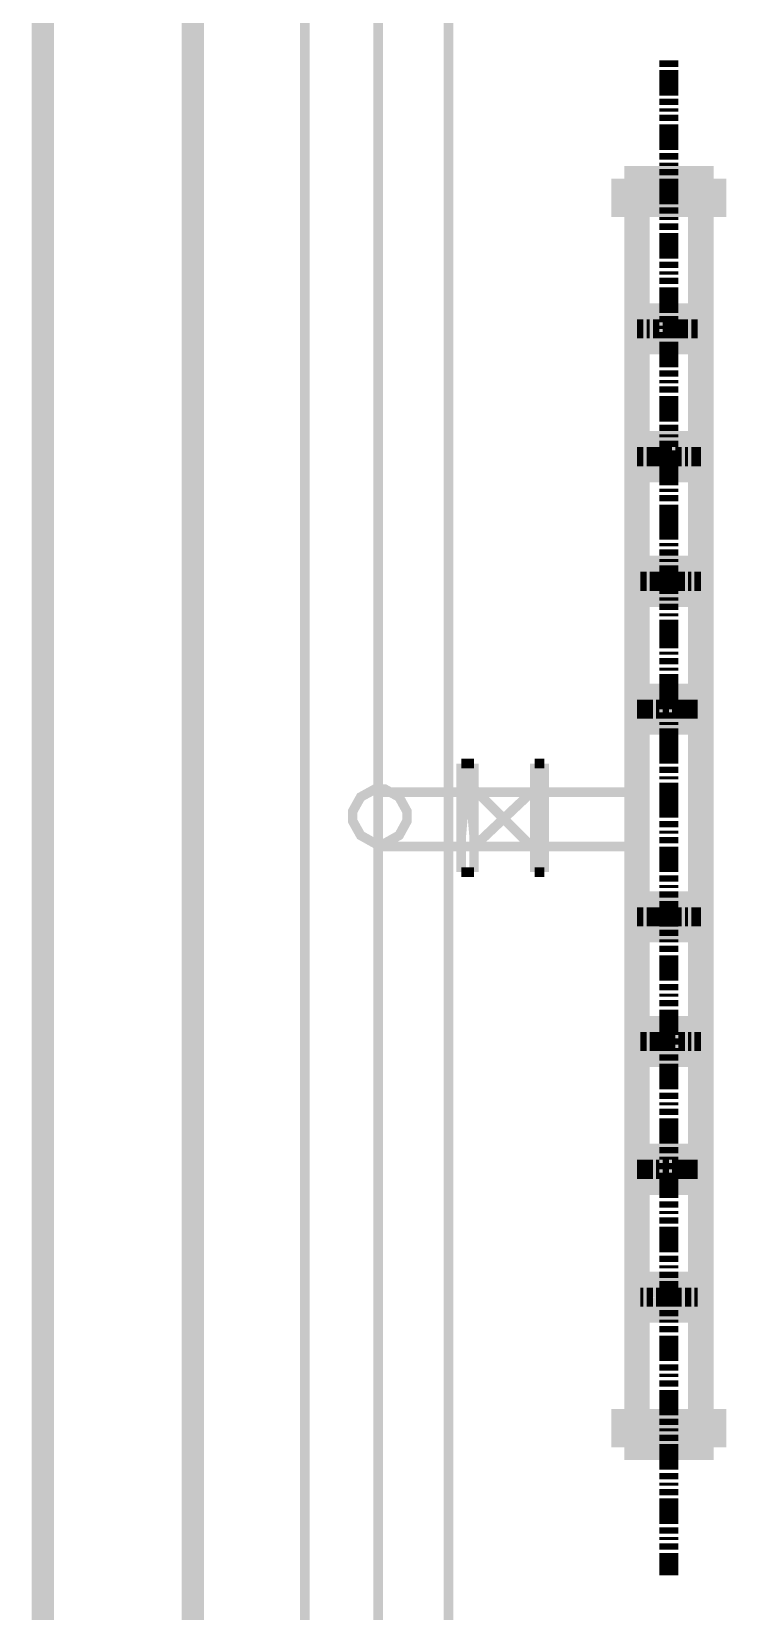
# Model space of a CAD drawing. Extents: x 0.4 to 11.4, y 0.4 to 16.2.
# Drawn here: x 2.075 to 2.438, y 7.352 to 8.176 of the extents above; entities that cross this region are included whole.
import ezdxf

# ---------------------------------------------------------------- set-up
doc = ezdxf.new("R2010")
doc.units = 0
doc.header["$MEASUREMENT"] = 0

msp = doc.modelspace()

# ---------------------------------------------------------------- linework, layer by layer
at = {"color": 0}
for points, const_width in [([(2.15944, 12.6895), (2.15944, 4.64947)], 0.01167), ([(2.08111, 12.6744), (2.08111, 4.63612)], 0.01167), ([(2.21778, 12.4078), (2.21778, 5.47775)], 0.005), ([(2.25612, 5.46446), (2.25612, 12.4094)], 0.005), ([(2.29275, 5.46446), (2.29275, 12.4094)], 0.005), ([(2.40776, 8.16114), (2.40776, 8.15944), (2.40776, 8.15776)], 0.01), ([(2.40776, 8.15608), (2.40776, 8.15446), (2.40776, 8.15278), (2.40776, 8.1511)], 0.01), ([(2.40776, 8.1511), (2.40776, 8.14947), (2.40776, 8.14779), (2.40776, 8.14611), (2.40776, 8.14442)], 0.01), ([(2.40776, 8.14442), (2.40776, 8.14279)], 0.01), ([(2.40776, 8.14111), (2.40776, 8.13943), (2.40776, 8.13781)], 0.01), ([(2.40776, 8.13613), (2.40776, 8.13444)], 0.01), ([(2.40776, 8.13276), (2.40776, 8.13112), (2.40776, 8.12944)], 0.01), ([(2.40776, 8.12776), (2.40776, 8.12608), (2.40776, 8.12446), (2.40776, 8.12278)], 0.01), ([(2.40776, 8.12278), (2.40776, 8.1211), (2.40776, 8.11947), (2.40776, 8.11778), (2.40776, 8.1161)], 0.01), ([(2.40776, 8.1161), (2.40776, 8.11442)], 0.01), ([(2.40776, 8.11279), (2.40776, 8.11111), (2.40776, 8.10943)], 0.01), ([(2.40776, 8.10781), (2.40776, 8.10612)], 0.01), ([(2.40776, 8.10444), (2.40776, 8.10275), (2.40776, 8.10113)], 0.01), ([(2.38444, 8.09944), (2.4311, 8.09944)], 0.01333), ([(2.38444, 8.09944), (2.38444, 8.0861), (2.4311, 8.0861), (2.4311, 8.09944)], 0.01333), ([(2.40776, 8.09944), (2.40776, 8.09776), (2.40776, 8.09614), (2.40776, 8.09446)], 0.01), ([(2.40776, 8.09446), (2.40776, 8.09278), (2.40776, 8.0911), (2.40776, 8.08946), (2.40776, 8.08778)], 0.01), ([(2.39111, 7.78108), (2.39111, 8.0861)], 0.01333), ([(2.40776, 8.08778), (2.40776, 8.0861)], 0.01), ([(2.42443, 7.45111), (2.42443, 8.0861)], 0.01333), ([(2.40776, 8.08442), (2.40776, 8.08279), (2.40776, 8.08111)], 0.01), ([(2.40776, 8.07943), (2.40776, 8.07781)], 0.01), ([(2.40776, 8.07611), (2.40776, 8.07443), (2.40776, 8.07275)], 0.01), ([(2.40776, 8.07112), (2.40776, 8.06944), (2.40776, 8.06776), (2.40776, 8.06614)], 0.01), ([(2.40776, 8.06614), (2.40776, 8.06446), (2.40776, 8.06278), (2.40776, 8.06108), (2.40776, 8.05946)], 0.01), ([(2.40776, 8.05946), (2.40776, 8.05778)], 0.01), ([(2.40776, 8.0561), (2.40776, 8.05447), (2.40776, 8.05279)], 0.01), ([(2.40776, 8.05111), (2.40776, 8.04943)], 0.01), ([(2.40776, 8.04779), (2.40776, 8.04611), (2.40776, 8.04443)], 0.01), ([(2.40776, 8.04275), (2.40776, 8.04113), (2.40776, 8.03944), (2.40776, 8.03776)], 0.01), ([(2.40776, 8.03776), (2.40776, 8.03614), (2.40776, 8.03444), (2.40776, 8.03276), (2.40776, 8.03108)], 0.01), ([(2.42443, 8.02778), (2.39111, 8.02778)], 0.01333), ([(2.42443, 8.01443), (2.39111, 8.01443), (2.39111, 8.02778)], 0.01333), ([(2.40776, 8.03108), (2.40776, 8.02946)], 0.01), ([(2.39111, 8.02111), (2.39279, 8.02111), (2.39442, 8.02111)], 0.01), ([(2.39611, 8.02111), (2.39779, 8.02111)], 0.01), ([(2.39947, 8.02111), (2.4011, 8.02111), (2.40278, 8.02111)], 0.01), ([(2.40446, 8.02111), (2.40608, 8.02111), (2.40776, 8.02111), (2.40944, 8.02111)], 0.01), ([(2.40776, 8.02778), (2.40776, 8.0261), (2.40776, 8.02447)], 0.01), ([(2.40776, 8.02279), (2.40776, 8.02111)], 0.01), ([(2.40944, 8.02111), (2.41114, 8.02111), (2.41276, 8.02111), (2.41444, 8.02111), (2.41612, 8.02111)], 0.01), ([(2.41612, 8.02111), (2.41775, 8.02111)], 0.01), ([(2.41943, 8.02111), (2.42111, 8.02111), (2.42279, 8.02111)], 0.01), ([(2.40776, 8.01942), (2.40776, 8.01779), (2.40776, 8.01611)], 0.01), ([(2.40776, 8.01443), (2.40776, 8.01281), (2.40776, 8.01113), (2.40776, 8.00944)], 0.01), ([(2.40776, 8.00944), (2.40776, 8.00776), (2.40776, 8.00612), (2.40776, 8.00444), (2.40776, 8.00276)], 0.01), ([(2.40776, 8.00276), (2.40776, 8.00108)], 0.01), ([(2.40776, 7.99946), (2.40776, 7.99778), (2.40776, 7.9961)], 0.01), ([(2.40776, 7.99447), (2.40776, 7.99278)], 0.01), ([(2.40776, 7.9911), (2.40776, 7.98942), (2.40776, 7.98779)], 0.01), ([(2.40776, 7.98611), (2.40776, 7.98443), (2.40776, 7.98281), (2.40776, 7.98112)], 0.01), ([(2.40776, 7.98112), (2.40776, 7.97944), (2.40776, 7.97775), (2.40776, 7.97613), (2.40776, 7.97444)], 0.01), ([(2.40776, 7.97444), (2.40776, 7.97276)], 0.01), ([(2.40776, 7.97114), (2.40776, 7.96946), (2.40776, 7.96778)], 0.01), ([(2.42443, 7.9611), (2.39111, 7.9611)], 0.01333), ([(2.42443, 7.94775), (2.39111, 7.94775), (2.39111, 7.9611)], 0.01333), ([(2.40776, 7.9661), (2.40776, 7.96446)], 0.01), ([(2.40776, 7.96278), (2.40776, 7.9611), (2.40776, 7.95942)], 0.01), ([(2.39111, 7.95443), (2.39279, 7.95443), (2.39442, 7.95443)], 0.01), ([(2.39611, 7.95443), (2.39779, 7.95443), (2.39947, 7.95443), (2.4011, 7.95443)], 0.01), ([(2.4011, 7.95443), (2.40278, 7.95443), (2.40446, 7.95443), (2.40608, 7.95443), (2.40776, 7.95443)], 0.01), ([(2.40776, 7.95779), (2.40776, 7.95611), (2.40776, 7.95443), (2.40776, 7.95281)], 0.01), ([(2.40776, 7.95443), (2.40944, 7.95443)], 0.01), ([(2.41114, 7.95443), (2.41276, 7.95443), (2.41444, 7.95443)], 0.01), ([(2.41612, 7.95443), (2.41775, 7.95443)], 0.01), ([(2.41943, 7.95443), (2.42111, 7.95443), (2.42279, 7.95443), (2.42443, 7.95443)], 0.01), ([(2.40776, 7.95281), (2.40776, 7.95111), (2.40776, 7.94943), (2.40776, 7.94775), (2.40776, 7.94612)], 0.01), ([(2.40776, 7.94612), (2.40776, 7.94444), (2.40776, 7.94276), (2.40776, 7.94114), (2.40776, 7.93946)], 0.01), ([(2.40776, 7.93778), (2.40776, 7.93608)], 0.01), ([(2.40776, 7.93446), (2.40776, 7.93278), (2.40776, 7.9311)], 0.01), ([(2.40776, 7.92947), (2.40776, 7.92779), (2.40776, 7.92611), (2.40776, 7.92443)], 0.01), ([(2.40776, 7.92443), (2.40776, 7.92279), (2.40776, 7.92111), (2.40776, 7.91943), (2.40776, 7.91775)], 0.01), ([(2.40776, 7.91775), (2.40776, 7.91613), (2.40776, 7.91444), (2.40776, 7.91276), (2.40776, 7.91114)], 0.01), ([(2.40776, 7.90944), (2.40776, 7.90776)], 0.01), ([(2.40776, 7.90608), (2.40776, 7.90446), (2.40776, 7.90278)], 0.01), ([(2.42443, 7.89611), (2.39111, 7.89611)], 0.01333), ([(2.42443, 7.88276), (2.39111, 7.88276), (2.39111, 7.89611)], 0.01333), ([(2.40776, 7.9011), (2.40776, 7.89947)], 0.01), ([(2.40776, 7.89779), (2.40776, 7.89611), (2.40776, 7.89442), (2.40776, 7.89279)], 0.01), ([(2.39279, 7.88943), (2.39442, 7.88943), (2.39611, 7.88943)], 0.01), ([(2.39779, 7.88943), (2.39947, 7.88943), (2.4011, 7.88943), (2.40278, 7.88943)], 0.01), ([(2.40278, 7.88943), (2.40446, 7.88943), (2.40608, 7.88943), (2.40776, 7.88943), (2.40944, 7.88943)], 0.01), ([(2.40776, 7.89279), (2.40776, 7.89111), (2.40776, 7.88943), (2.40776, 7.88781), (2.40776, 7.88613)], 0.01), ([(2.40944, 7.88943), (2.41114, 7.88943)], 0.01), ([(2.41276, 7.88943), (2.41444, 7.88943), (2.41612, 7.88943)], 0.01), ([(2.41775, 7.88943), (2.41943, 7.88943)], 0.01), ([(2.42111, 7.88943), (2.42279, 7.88943), (2.42443, 7.88943)], 0.01), ([(2.40776, 7.88613), (2.40776, 7.88444), (2.40776, 7.88276)], 0.01), ([(2.40776, 7.88112), (2.40776, 7.87944)], 0.01), ([(2.40776, 7.87776), (2.40776, 7.87608), (2.40776, 7.87446)], 0.01), ([(2.40776, 7.87278), (2.40776, 7.8711)], 0.01), ([(2.40776, 7.86947), (2.40776, 7.86778), (2.40776, 7.8661), (2.40776, 7.86442)], 0.01), ([(2.40776, 7.86442), (2.40776, 7.86279), (2.40776, 7.86111), (2.40776, 7.85943), (2.40776, 7.85781)], 0.01), ([(2.40776, 7.85781), (2.40776, 7.85612), (2.40776, 7.85444)], 0.01), ([(2.40776, 7.85275), (2.40776, 7.85113)], 0.01), ([(2.40776, 7.84944), (2.40776, 7.84776), (2.40776, 7.84614)], 0.01), ([(2.40776, 7.84446), (2.40776, 7.84278)], 0.01), ([(2.40776, 7.8411), (2.40776, 7.83946), (2.40776, 7.83778), (2.40776, 7.8361)], 0.01), ([(2.42443, 7.82943), (2.39111, 7.82943)], 0.01333), ([(2.40776, 7.8361), (2.40776, 7.83442), (2.40776, 7.83279), (2.40776, 7.83111), (2.40776, 7.82943)], 0.01), ([(2.39111, 7.82275), (2.39279, 7.82275), (2.39442, 7.82275), (2.39611, 7.82275), (2.39779, 7.82275)], 0.01), ([(2.39779, 7.82275), (2.39947, 7.82275)], 0.01), ([(2.4011, 7.82275), (2.40278, 7.82275)], 0.01), ([(2.40446, 7.82275), (2.40608, 7.82275), (2.40776, 7.82275)], 0.01), ([(2.40776, 7.82943), (2.40776, 7.82781), (2.40776, 7.82611), (2.40776, 7.82443), (2.40776, 7.82275)], 0.01), ([(2.40944, 7.82275), (2.41114, 7.82275), (2.41276, 7.82275), (2.41444, 7.82275)], 0.01), ([(2.41444, 7.82275), (2.41612, 7.82275), (2.41775, 7.82275), (2.41943, 7.82275), (2.42111, 7.82275)], 0.01), ([(2.42111, 7.82275), (2.42279, 7.82275)], 0.01), ([(2.42443, 7.81614), (2.39111, 7.81614)], 0.01333), ([(2.40776, 7.82112), (2.40776, 7.81944), (2.40776, 7.81776)], 0.01), ([(2.40776, 7.81614), (2.40776, 7.81446)], 0.01), ([(2.40776, 7.81278), (2.40776, 7.81108), (2.40776, 7.80946), (2.40776, 7.80778)], 0.01), ([(2.40776, 7.80778), (2.40776, 7.8061), (2.40776, 7.80447), (2.40776, 7.80279), (2.40776, 7.80111)], 0.01), ([(2.39111, 7.45111), (2.39111, 7.80279)], 0.01333), ([(2.40776, 7.80111), (2.40776, 7.79943), (2.40776, 7.79779), (2.40776, 7.79611), (2.40776, 7.79443)], 0.01), ([(2.29943, 7.79443), (2.29943, 7.73779)], 0.005), ([(2.30279, 7.79443), (2.29943, 7.79443)], 0.005), ([(2.3061, 7.79443), (2.30279, 7.79443)], 0.005), ([(2.3061, 7.79443), (2.3061, 7.73779)], 0.005), ([(2.33778, 7.79443), (2.33778, 7.73779)], 0.005), ([(2.33946, 7.79443), (2.33778, 7.79443)], 0.005), ([(2.34278, 7.79443), (2.33946, 7.79443)], 0.005), ([(2.34278, 7.79443), (2.34278, 7.73779)], 0.005), ([(2.40776, 7.79275), (2.40776, 7.79113), (2.40776, 7.78944)], 0.01), ([(2.40776, 7.78776), (2.40776, 7.78614)], 0.01), ([(2.40776, 7.78444), (2.40776, 7.78276), (2.40776, 7.78108), (2.40776, 7.77946)], 0.01), ([(2.39111, 7.77946), (2.25612, 7.77946)], 0.005), ([(2.3361, 7.75108), (2.3061, 7.78108)], 0.005), ([(2.3361, 7.77946), (2.3061, 7.75108)], 0.005), ([(2.40776, 7.77946), (2.40776, 7.77778), (2.40776, 7.7761), (2.40776, 7.77447), (2.40776, 7.77279)], 0.01), ([(2.40776, 7.77279), (2.40776, 7.77111), (2.40776, 7.76942), (2.40776, 7.76779), (2.40776, 7.76611)], 0.01), ([(2.40776, 7.76443), (2.40776, 7.76281), (2.40776, 7.76113)], 0.01), ([(2.40776, 7.75944), (2.40776, 7.75776)], 0.01), ([(2.39111, 7.75108), (2.25612, 7.75108)], 0.005), ([(2.40776, 7.75612), (2.40776, 7.75444), (2.40776, 7.75276)], 0.01), ([(2.40776, 7.75108), (2.40776, 7.74946), (2.40776, 7.74778), (2.40776, 7.7461)], 0.01), ([(2.40776, 7.7461), (2.40776, 7.74447), (2.40776, 7.74278), (2.40776, 7.7411), (2.40776, 7.73942)], 0.01), ([(2.30279, 7.73779), (2.29943, 7.73779)], 0.005), ([(2.3061, 7.73779), (2.30279, 7.73779)], 0.005), ([(2.33946, 7.73779), (2.33778, 7.73779)], 0.005), ([(2.34278, 7.73779), (2.33946, 7.73779)], 0.005), ([(2.40776, 7.73942), (2.40776, 7.73779)], 0.01), ([(2.40776, 7.73611), (2.40776, 7.73443), (2.40776, 7.73281)], 0.01), ([(2.40776, 7.73112), (2.40776, 7.72944)], 0.01), ([(2.40776, 7.72775), (2.40776, 7.72613), (2.40776, 7.72444)], 0.01), ([(2.42443, 7.70779), (2.39111, 7.70779), (2.39111, 7.72114)], 0.01333), ([(2.42443, 7.72114), (2.39111, 7.72114)], 0.01333), ([(2.40776, 7.72276), (2.40776, 7.72114), (2.40776, 7.71946), (2.40776, 7.71778)], 0.01), ([(2.40776, 7.71778), (2.40776, 7.7161), (2.40776, 7.71446), (2.40776, 7.71278), (2.40776, 7.7111)], 0.01), ([(2.39111, 7.71446), (2.39279, 7.71446), (2.39442, 7.71446)], 0.01), ([(2.39611, 7.71446), (2.39779, 7.71446), (2.39947, 7.71446), (2.4011, 7.71446)], 0.01), ([(2.4011, 7.71446), (2.40278, 7.71446), (2.40446, 7.71446), (2.40608, 7.71446), (2.40776, 7.71446)], 0.01), ([(2.40776, 7.71446), (2.40944, 7.71446)], 0.01), ([(2.40776, 7.7111), (2.40776, 7.70942)], 0.01), ([(2.40776, 7.70779), (2.40776, 7.70611), (2.40776, 7.70443)], 0.01), ([(2.41114, 7.71446), (2.41276, 7.71446), (2.41444, 7.71446)], 0.01), ([(2.41612, 7.71446), (2.41775, 7.71446)], 0.01), ([(2.41943, 7.71446), (2.42111, 7.71446), (2.42279, 7.71446), (2.42443, 7.71446)], 0.01), ([(2.40776, 7.70281), (2.40776, 7.70111)], 0.01), ([(2.40776, 7.69943), (2.40776, 7.69775), (2.40776, 7.69612)], 0.01), ([(2.40776, 7.69444), (2.40776, 7.69276), (2.40776, 7.69114), (2.40776, 7.68946)], 0.01), ([(2.40776, 7.68946), (2.40776, 7.68778), (2.40776, 7.68608), (2.40776, 7.68446), (2.40776, 7.68278)], 0.01), ([(2.40776, 7.68278), (2.40776, 7.6811)], 0.01), ([(2.40776, 7.67947), (2.40776, 7.67779), (2.40776, 7.67611)], 0.01), ([(2.40776, 7.67443), (2.40776, 7.67279)], 0.01), ([(2.40776, 7.67111), (2.40776, 7.66943), (2.40776, 7.66775)], 0.01), ([(2.40776, 7.66613), (2.40776, 7.66444), (2.40776, 7.66276), (2.40776, 7.66114)], 0.01), ([(2.42443, 7.65608), (2.39111, 7.65608), (2.39111, 7.64279)], 0.01333), ([(2.40776, 7.66114), (2.40776, 7.65944), (2.40776, 7.65776), (2.40776, 7.65608), (2.40776, 7.65446)], 0.01), ([(2.39279, 7.64947), (2.39442, 7.64947), (2.39611, 7.64947)], 0.01), ([(2.39779, 7.64947), (2.39947, 7.64947), (2.4011, 7.64947), (2.40278, 7.64947)], 0.01), ([(2.40278, 7.64947), (2.40446, 7.64947), (2.40608, 7.64947), (2.40776, 7.64947), (2.40944, 7.64947)], 0.01), ([(2.40776, 7.65446), (2.40776, 7.65278)], 0.01), ([(2.40776, 7.6511), (2.40776, 7.64947), (2.40776, 7.64779)], 0.01), ([(2.40944, 7.64947), (2.41114, 7.64947)], 0.01), ([(2.41276, 7.64947), (2.41444, 7.64947), (2.41612, 7.64947)], 0.01), ([(2.41775, 7.64947), (2.41943, 7.64947)], 0.01), ([(2.42111, 7.64947), (2.42279, 7.64947), (2.42443, 7.64947)], 0.01), ([(2.42443, 7.64279), (2.39111, 7.64279)], 0.01333), ([(2.40776, 7.64611), (2.40776, 7.64442)], 0.01), ([(2.40776, 7.64279), (2.40776, 7.64111), (2.40776, 7.63943)], 0.01), ([(2.40776, 7.63781), (2.40776, 7.63613), (2.40776, 7.63444), (2.40776, 7.63276)], 0.01), ([(2.40776, 7.63276), (2.40776, 7.63112), (2.40776, 7.62944), (2.40776, 7.62776), (2.40776, 7.62608)], 0.01), ([(2.40776, 7.62608), (2.40776, 7.62446)], 0.01), ([(2.40776, 7.62278), (2.40776, 7.6211), (2.40776, 7.61947)], 0.01), ([(2.40776, 7.61778), (2.40776, 7.6161)], 0.01), ([(2.40776, 7.61442), (2.40776, 7.61279), (2.40776, 7.61111)], 0.01), ([(2.40776, 7.60943), (2.40776, 7.60781), (2.40776, 7.60612), (2.40776, 7.60444)], 0.01), ([(2.40776, 7.60444), (2.40776, 7.60275), (2.40776, 7.60113), (2.40776, 7.59944), (2.40776, 7.59776)], 0.01), ([(2.40776, 7.59776), (2.40776, 7.59614)], 0.01), ([(2.40776, 7.59446), (2.40776, 7.59278), (2.40776, 7.5911)], 0.01), ([(2.42443, 7.58946), (2.39111, 7.58946), (2.39111, 7.57611)], 0.01333), ([(2.40776, 7.58946), (2.40776, 7.58778)], 0.01), ([(2.40776, 7.5861), (2.40776, 7.58442), (2.40776, 7.58279)], 0.01), ([(2.42443, 7.57611), (2.39111, 7.57611)], 0.01333), ([(2.39111, 7.58279), (2.39279, 7.58279), (2.39442, 7.58279), (2.39611, 7.58279), (2.39779, 7.58279)], 0.01), ([(2.39779, 7.58279), (2.39947, 7.58279)], 0.01), ([(2.4011, 7.58279), (2.40278, 7.58279)], 0.01), ([(2.40446, 7.58279), (2.40608, 7.58279), (2.40776, 7.58279)], 0.01), ([(2.40776, 7.58111), (2.40776, 7.57943), (2.40776, 7.57781), (2.40776, 7.57611)], 0.01), ([(2.40776, 7.57611), (2.40776, 7.57443), (2.40776, 7.57275), (2.40776, 7.57112), (2.40776, 7.56944)], 0.01), ([(2.40944, 7.58279), (2.41114, 7.58279), (2.41276, 7.58279), (2.41444, 7.58279)], 0.01), ([(2.41444, 7.58279), (2.41612, 7.58279), (2.41775, 7.58279), (2.41943, 7.58279), (2.42111, 7.58279)], 0.01), ([(2.42111, 7.58279), (2.42279, 7.58279)], 0.01), ([(2.40776, 7.56944), (2.40776, 7.56776)], 0.01), ([(2.40776, 7.56614), (2.40776, 7.56446), (2.40776, 7.56278)], 0.01), ([(2.40776, 7.56108), (2.40776, 7.55946)], 0.01), ([(2.40776, 7.55778), (2.40776, 7.5561), (2.40776, 7.55447)], 0.01), ([(2.40776, 7.55279), (2.40776, 7.55111), (2.40776, 7.54943), (2.40776, 7.54779)], 0.01), ([(2.40776, 7.54779), (2.40776, 7.54611), (2.40776, 7.54443), (2.40776, 7.54275), (2.40776, 7.54113)], 0.01), ([(2.40776, 7.54113), (2.40776, 7.53944)], 0.01), ([(2.40776, 7.53776), (2.40776, 7.53614), (2.40776, 7.53444)], 0.01), ([(2.40776, 7.53276), (2.40776, 7.53108)], 0.01), ([(2.40776, 7.52946), (2.40776, 7.52778), (2.40776, 7.5261)], 0.01), ([(2.42443, 7.52279), (2.39111, 7.52279), (2.39111, 7.50944)], 0.01333), ([(2.40776, 7.52447), (2.40776, 7.52279), (2.40776, 7.52111), (2.40776, 7.51942)], 0.01), ([(2.40776, 7.51942), (2.40776, 7.51779), (2.40776, 7.51611), (2.40776, 7.51443), (2.40776, 7.51281)], 0.01), ([(2.42443, 7.50944), (2.39111, 7.50944)], 0.01333), ([(2.39279, 7.51611), (2.39442, 7.51611)], 0.01), ([(2.39611, 7.51611), (2.39779, 7.51611), (2.39947, 7.51611)], 0.01), ([(2.4011, 7.51611), (2.40278, 7.51611), (2.40446, 7.51611), (2.40608, 7.51611)], 0.01), ([(2.40608, 7.51611), (2.40776, 7.51611), (2.40944, 7.51611), (2.41114, 7.51611), (2.41276, 7.51611)], 0.01), ([(2.40776, 7.51281), (2.40776, 7.51113)], 0.01), ([(2.40776, 7.50944), (2.40776, 7.50776), (2.40776, 7.50612)], 0.01), ([(2.41276, 7.51611), (2.41444, 7.51611)], 0.01), ([(2.41612, 7.51611), (2.41775, 7.51611), (2.41943, 7.51611)], 0.01), ([(2.42111, 7.51611), (2.42279, 7.51611)], 0.01), ([(2.40776, 7.50444), (2.40776, 7.50276)], 0.01), ([(2.40776, 7.50108), (2.40776, 7.49946), (2.40776, 7.49778)], 0.01), ([(2.40776, 7.4961), (2.40776, 7.49447), (2.40776, 7.49278), (2.40776, 7.4911)], 0.01), ([(2.40776, 7.4911), (2.40776, 7.48942), (2.40776, 7.48779), (2.40776, 7.48611), (2.40776, 7.48443)], 0.01), ([(2.40776, 7.48443), (2.40776, 7.48281)], 0.01), ([(2.40776, 7.48112), (2.40776, 7.47944), (2.40776, 7.47775)], 0.01), ([(2.40776, 7.47613), (2.40776, 7.47444)], 0.01), ([(2.40776, 7.47276), (2.40776, 7.47114), (2.40776, 7.46946)], 0.01), ([(2.40776, 7.46778), (2.40776, 7.4661), (2.40776, 7.46446), (2.40776, 7.46278)], 0.01), ([(2.40776, 7.46278), (2.40776, 7.4611), (2.40776, 7.45942), (2.40776, 7.45779), (2.40776, 7.45611)], 0.01), ([(2.38444, 7.43778), (2.38444, 7.45111), (2.4311, 7.45111), (2.4311, 7.43778)], 0.01333), ([(2.40776, 7.45611), (2.40776, 7.45443)], 0.01), ([(2.40776, 7.45281), (2.40776, 7.45111), (2.40776, 7.44943)], 0.01), ([(2.40776, 7.44775), (2.40776, 7.44612)], 0.01), ([(2.40776, 7.44444), (2.40776, 7.44276), (2.40776, 7.44114)], 0.01), ([(2.38444, 7.43778), (2.4311, 7.43778)], 0.01333), ([(2.40776, 7.43946), (2.40776, 7.43778), (2.40776, 7.43608), (2.40776, 7.43446)], 0.01), ([(2.40776, 7.43446), (2.40776, 7.43278), (2.40776, 7.4311), (2.40776, 7.42947), (2.40776, 7.42779)], 0.01), ([(2.40776, 7.42779), (2.40776, 7.42611)], 0.01), ([(2.40776, 7.42443), (2.40776, 7.42279), (2.40776, 7.42111)], 0.01), ([(2.40776, 7.41943), (2.40776, 7.41775)], 0.01), ([(2.40776, 7.41613), (2.40776, 7.41444), (2.40776, 7.41276)], 0.01), ([(2.40776, 7.41114), (2.40776, 7.40944), (2.40776, 7.40776), (2.40776, 7.40608)], 0.01), ([(2.40776, 7.40608), (2.40776, 7.40446), (2.40776, 7.40278), (2.40776, 7.4011), (2.40776, 7.39947)], 0.01), ([(2.40776, 7.39947), (2.40776, 7.39779)], 0.01), ([(2.40776, 7.39611), (2.40776, 7.39442), (2.40776, 7.39279)], 0.01), ([(2.40776, 7.39111), (2.40776, 7.38943)], 0.01), ([(2.40776, 7.38781), (2.40776, 7.38613), (2.40776, 7.38444)], 0.01), ([(2.40776, 7.38276), (2.40776, 7.38112), (2.40776, 7.37944), (2.40776, 7.37776)], 0.01), ([(2.40776, 7.37776), (2.40776, 7.37608), (2.40776, 7.37446), (2.40776, 7.37278), (2.40776, 7.3711)], 0.01)]:
    msp.add_lwpolyline(points, dxfattribs=dict(at, const_width=const_width))
for points, const_width in [([(2.40776, 8.16114), (2.40776, 8.16114)], 0.01), ([(2.40776, 8.1511), (2.40776, 8.1511)], 0.01), ([(2.40776, 8.14442), (2.40776, 8.14442)], 0.01), ([(2.40776, 8.12278), (2.40776, 8.12278)], 0.01), ([(2.40776, 8.1161), (2.40776, 8.1161)], 0.01), ([(2.40776, 8.09446), (2.40776, 8.09446)], 0.01), ([(2.40776, 8.08778), (2.40776, 8.08778)], 0.01), ([(2.40776, 8.06614), (2.40776, 8.06614)], 0.01), ([(2.40776, 8.05946), (2.40776, 8.05946)], 0.01), ([(2.40776, 8.03776), (2.40776, 8.03776)], 0.01), ([(2.40776, 8.03108), (2.40776, 8.03108)], 0.01), ([(2.39111, 8.02111), (2.39111, 8.02111)], 0.01), ([(2.41444, 8.02192), (2.41444, 8.02339), (2.4101, 8.02778), (2.40864, 8.02778), (2.40717, 8.02778), (2.40278, 8.02339), (2.40278, 8.02192), (2.40278, 8.02051), (2.40717, 8.01611), (2.40864, 8.01611), (2.4101, 8.01611), (2.41444, 8.02051), (2.41444, 8.02192)], 0.005), ([(2.40944, 8.02111), (2.40944, 8.02111)], 0.01), ([(2.41612, 8.02111), (2.41612, 8.02111)], 0.01), ([(2.42443, 8.02111), (2.42443, 8.02111)], 0.01), ([(2.40776, 8.00944), (2.40776, 8.00944)], 0.01), ([(2.40776, 8.00276), (2.40776, 8.00276)], 0.01), ([(2.40776, 7.98112), (2.40776, 7.98112)], 0.01), ([(2.40776, 7.97444), (2.40776, 7.97444)], 0.01), ([(2.39111, 7.95443), (2.39111, 7.95443)], 0.01), ([(2.4011, 7.95443), (2.4011, 7.95443)], 0.01), ([(2.41444, 7.95529), (2.41444, 7.95676), (2.4101, 7.9611), (2.40864, 7.9611), (2.40717, 7.9611), (2.40278, 7.95676), (2.40278, 7.95529), (2.40278, 7.95383), (2.40717, 7.94943), (2.40864, 7.94943), (2.4101, 7.94943), (2.41444, 7.95383), (2.41444, 7.95529)], 0.005), ([(2.40776, 7.95443), (2.40776, 7.95443)], 0.01), ([(2.40776, 7.95281), (2.40776, 7.95281)], 0.01), ([(2.40776, 7.94612), (2.40776, 7.94612)], 0.01), ([(2.40776, 7.93946), (2.40776, 7.93946)], 0.01), ([(2.40776, 7.93778), (2.40776, 7.93778)], 0.01), ([(2.40776, 7.92443), (2.40776, 7.92443)], 0.01), ([(2.40776, 7.91775), (2.40776, 7.91775)], 0.01), ([(2.40776, 7.91114), (2.40776, 7.91114)], 0.01), ([(2.40776, 7.90944), (2.40776, 7.90944)], 0.01), ([(2.39111, 7.88943), (2.39111, 7.88943)], 0.01), ([(2.39279, 7.88943), (2.39279, 7.88943)], 0.01), ([(2.40278, 7.88943), (2.40278, 7.88943)], 0.01), ([(2.41444, 7.89031), (2.41444, 7.89176), (2.4101, 7.89611), (2.40864, 7.89611), (2.40717, 7.89611), (2.40278, 7.89176), (2.40278, 7.89031), (2.40278, 7.88883), (2.40717, 7.88444), (2.40864, 7.88444), (2.4101, 7.88444), (2.41444, 7.88883), (2.41444, 7.89031)], 0.005), ([(2.40776, 7.89279), (2.40776, 7.89279)], 0.01), ([(2.40944, 7.88943), (2.40944, 7.88943)], 0.01), ([(2.40776, 7.88613), (2.40776, 7.88613)], 0.01), ([(2.40776, 7.86442), (2.40776, 7.86442)], 0.01), ([(2.40776, 7.85781), (2.40776, 7.85781)], 0.01), ([(2.40776, 7.8361), (2.40776, 7.8361)], 0.01), ([(2.39111, 7.82275), (2.39111, 7.82275)], 0.01), ([(2.39779, 7.82275), (2.39779, 7.82275)], 0.01), ([(2.41444, 7.82363), (2.41444, 7.82508), (2.4101, 7.82943), (2.40864, 7.82943), (2.40717, 7.82943), (2.40278, 7.82508), (2.40278, 7.82363), (2.40278, 7.82215), (2.40717, 7.81776), (2.40864, 7.81776), (2.4101, 7.81776), (2.41444, 7.82215), (2.41444, 7.82363)], 0.005), ([(2.40776, 7.82943), (2.40776, 7.82943)], 0.01), ([(2.40776, 7.82275), (2.40776, 7.82275)], 0.01), ([(2.41444, 7.82275), (2.41444, 7.82275)], 0.01), ([(2.42111, 7.82275), (2.42111, 7.82275)], 0.01), ([(2.42443, 7.82275), (2.42443, 7.82275)], 0.01), ([(2.40776, 7.82112), (2.40776, 7.82112)], 0.01), ([(2.40776, 7.80778), (2.40776, 7.80778)], 0.01), ([(2.40776, 7.80111), (2.40776, 7.80111)], 0.01), ([(2.30279, 7.73779), (2.30279, 7.79443), (2.30279, 7.73779)], 0.005), ([(2.33946, 7.73779), (2.33946, 7.79443), (2.33946, 7.73779)], 0.005), ([(2.40776, 7.79443), (2.40776, 7.79443)], 0.01), ([(2.40776, 7.79275), (2.40776, 7.79275)], 0.01), ([(2.27111, 7.76693), (2.27111, 7.76947), (2.26699, 7.77696), (2.2595, 7.78108), (2.25694, 7.78108), (2.25444, 7.78108), (2.24696, 7.77696), (2.24278, 7.76947), (2.24278, 7.76693), (2.24278, 7.76443), (2.24696, 7.75694), (2.25444, 7.75276), (2.25694, 7.75276), (2.2595, 7.75276), (2.26699, 7.75694), (2.27111, 7.76443), (2.27111, 7.76693)], 0.005), ([(2.40776, 7.77946), (2.40776, 7.77946)], 0.01), ([(2.40776, 7.77279), (2.40776, 7.77279)], 0.01), ([(2.40776, 7.76611), (2.40776, 7.76611)], 0.01), ([(2.40776, 7.76443), (2.40776, 7.76443)], 0.01), ([(2.40776, 7.7461), (2.40776, 7.7461)], 0.01), ([(2.40776, 7.73942), (2.40776, 7.73942)], 0.01), ([(2.41444, 7.71528), (2.41444, 7.71674), (2.4101, 7.72114), (2.40864, 7.72114), (2.40717, 7.72114), (2.40278, 7.71674), (2.40278, 7.71528), (2.40278, 7.71382), (2.40717, 7.70942), (2.40864, 7.70942), (2.4101, 7.70942), (2.41444, 7.71382), (2.41444, 7.71528)], 0.005), ([(2.40776, 7.71778), (2.40776, 7.71778)], 0.01), ([(2.39111, 7.71446), (2.39111, 7.71446)], 0.01), ([(2.4011, 7.71446), (2.4011, 7.71446)], 0.01), ([(2.40776, 7.71446), (2.40776, 7.71446)], 0.01), ([(2.40776, 7.7111), (2.40776, 7.7111)], 0.01), ([(2.40776, 7.68946), (2.40776, 7.68946)], 0.01), ([(2.40776, 7.68278), (2.40776, 7.68278)], 0.01), ([(2.40776, 7.66114), (2.40776, 7.66114)], 0.01), ([(2.39111, 7.64947), (2.39111, 7.64947)], 0.01), ([(2.39279, 7.64947), (2.39279, 7.64947)], 0.01), ([(2.40278, 7.64947), (2.40278, 7.64947)], 0.01), ([(2.41444, 7.6486), (2.41444, 7.65007), (2.4101, 7.65446), (2.40864, 7.65446), (2.40717, 7.65446), (2.40278, 7.65007), (2.40278, 7.6486), (2.40278, 7.64719), (2.40717, 7.64279), (2.40864, 7.64279), (2.4101, 7.64279), (2.41444, 7.64719), (2.41444, 7.6486)], 0.005), ([(2.40776, 7.65446), (2.40776, 7.65446)], 0.01), ([(2.40944, 7.64947), (2.40944, 7.64947)], 0.01), ([(2.40776, 7.63276), (2.40776, 7.63276)], 0.01), ([(2.40776, 7.62608), (2.40776, 7.62608)], 0.01), ([(2.40776, 7.60444), (2.40776, 7.60444)], 0.01), ([(2.40776, 7.59776), (2.40776, 7.59776)], 0.01), ([(2.41444, 7.58361), (2.41444, 7.58507), (2.4101, 7.58946), (2.40864, 7.58946), (2.40717, 7.58946), (2.40278, 7.58507), (2.40278, 7.58361), (2.40278, 7.58219), (2.40717, 7.57781), (2.40864, 7.57781), (2.4101, 7.57781), (2.41444, 7.58219), (2.41444, 7.58361)], 0.005), ([(2.39111, 7.58279), (2.39111, 7.58279)], 0.01), ([(2.39779, 7.58279), (2.39779, 7.58279)], 0.01), ([(2.40776, 7.57611), (2.40776, 7.57611)], 0.01), ([(2.41444, 7.58279), (2.41444, 7.58279)], 0.01), ([(2.42111, 7.58279), (2.42111, 7.58279)], 0.01), ([(2.42443, 7.58279), (2.42443, 7.58279)], 0.01), ([(2.40776, 7.56944), (2.40776, 7.56944)], 0.01), ([(2.40776, 7.54779), (2.40776, 7.54779)], 0.01), ([(2.40776, 7.54113), (2.40776, 7.54113)], 0.01), ([(2.41444, 7.51693), (2.41444, 7.51839), (2.4101, 7.52279), (2.40864, 7.52279), (2.40717, 7.52279), (2.40278, 7.51839), (2.40278, 7.51693), (2.40278, 7.51551), (2.40717, 7.51113), (2.40864, 7.51113), (2.4101, 7.51113), (2.41444, 7.51551), (2.41444, 7.51693)], 0.005), ([(2.40776, 7.51942), (2.40776, 7.51942)], 0.01), ([(2.39111, 7.51611), (2.39111, 7.51611)], 0.01), ([(2.39279, 7.51611), (2.39279, 7.51611)], 0.01), ([(2.40608, 7.51611), (2.40608, 7.51611)], 0.01), ([(2.40776, 7.51281), (2.40776, 7.51281)], 0.01), ([(2.41276, 7.51611), (2.41276, 7.51611)], 0.01), ([(2.42443, 7.51611), (2.42443, 7.51611)], 0.01), ([(2.40776, 7.4911), (2.40776, 7.4911)], 0.01), ([(2.40776, 7.48443), (2.40776, 7.48443)], 0.01), ([(2.40776, 7.46278), (2.40776, 7.46278)], 0.01), ([(2.40776, 7.45611), (2.40776, 7.45611)], 0.01), ([(2.40776, 7.43446), (2.40776, 7.43446)], 0.01), ([(2.40776, 7.42779), (2.40776, 7.42779)], 0.01), ([(2.40776, 7.40608), (2.40776, 7.40608)], 0.01), ([(2.40776, 7.39947), (2.40776, 7.39947)], 0.01), ([(2.40776, 7.37776), (2.40776, 7.37776)], 0.01)]:
    msp.add_lwpolyline(points, close=True, dxfattribs=dict(at, const_width=const_width))

doc.saveas('drawing.dxf')
